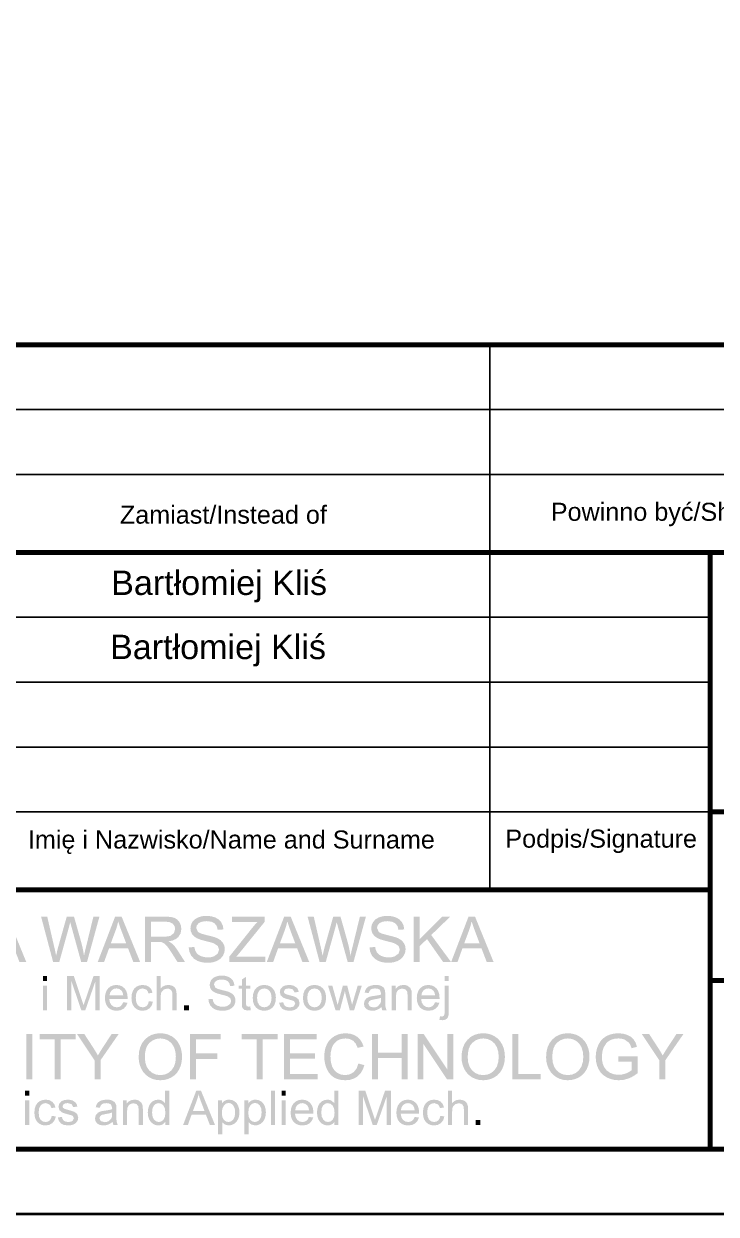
# Paper-space layout 'Układ3' of a CAD drawing. Header units: millimetres. Extents: x 0 to 210, y 0 to 297.
# Drawn here: x 74.1 to 127.5, y 0 to 91.7 of the extents above; entities that cross this region are included whole.
import ezdxf

# ---------------------------------------------------------------- set-up
doc = ezdxf.new("R2010")
doc.units = ezdxf.units.MM
doc.layers.add('PDF _Geometria', color=7, linetype='Continuous')
doc.layers.add('PDF _Wypełnienia brył', color=7, linetype='Continuous')
doc.styles.get("Standard").update_dxf_attribs({"font": 'arial.ttf'})

psp = doc.layouts.new('Układ3')

# ---------------------------------------------------------------- hatches: boundary and pattern name
at = {"layer": 'PDF _Wypełnienia brył', "transparency": 33554559}
for points in [[(86.792, 20.555), (87.229, 20.593), (87.28, 20.354), (87.372, 20.161), (87.518, 20.009), (87.726, 19.889), (87.979, 19.812), (88.263, 19.786), (88.512, 19.806), (88.731, 19.865), (89.032, 20.08), (89.132, 20.381), (89.036, 20.667), (88.721, 20.875), (88.495, 20.945), (88.098, 21.044), (87.688, 21.158), (87.422, 21.264), (87.203, 21.411), (87.048, 21.589), (86.956, 21.796), (86.926, 22.026), (86.963, 22.282), (87.076, 22.52), (87.261, 22.723), (87.516, 22.871), (87.821, 22.96), (88.158, 22.99), (88.524, 22.958), (88.843, 22.864), (89.107, 22.71), (89.301, 22.496), (89.424, 22.236), (89.473, 21.944), (89.029, 21.911), (88.95, 22.202), (88.786, 22.412), (88.531, 22.539), (88.177, 22.582), (87.813, 22.543), (87.563, 22.427), (87.42, 22.258), (87.372, 22.057), (87.508, 21.746), (87.75, 21.623), (88.206, 21.496), (88.543, 21.415), (88.802, 21.341), (88.981, 21.273), (89.247, 21.114), (89.433, 20.915), (89.542, 20.684), (89.578, 20.419), (89.538, 20.147), (89.418, 19.891), (89.223, 19.672), (88.958, 19.507), (88.64, 19.405), (88.284, 19.371), (87.985, 19.386), (87.719, 19.432), (87.487, 19.509), (87.201, 19.682), (86.983, 19.925), (86.845, 20.222)], [(100.735, 20.555), (101.172, 20.593), (101.223, 20.354), (101.315, 20.161), (101.461, 20.009), (101.668, 19.889), (101.922, 19.812), (102.206, 19.786), (102.455, 19.806), (102.673, 19.865), (102.974, 20.08), (103.075, 20.381), (102.979, 20.667), (102.664, 20.875), (102.438, 20.945), (102.041, 21.044), (101.631, 21.158), (101.365, 21.264), (101.146, 21.411), (100.99, 21.589), (100.899, 21.796), (100.869, 22.026), (100.906, 22.282), (101.019, 22.52), (101.204, 22.723), (101.458, 22.871), (101.763, 22.96), (102.1, 22.99), (102.466, 22.958), (102.786, 22.864), (103.049, 22.71), (103.244, 22.496), (103.367, 22.236), (103.416, 21.944), (102.972, 21.911), (102.893, 22.202), (102.728, 22.412), (102.473, 22.539), (102.12, 22.582), (101.756, 22.543), (101.506, 22.427), (101.363, 22.258), (101.315, 22.057), (101.451, 21.746), (101.692, 21.623), (102.148, 21.496), (102.486, 21.415), (102.745, 21.341), (102.924, 21.273), (103.19, 21.114), (103.375, 20.915), (103.485, 20.684), (103.521, 20.419), (103.481, 20.147), (103.361, 19.891), (103.166, 19.672), (102.9, 19.507), (102.583, 19.405), (102.227, 19.371), (101.927, 19.386), (101.661, 19.432), (101.43, 19.509), (101.144, 19.682), (100.926, 19.925), (100.787, 20.222)], [(76.335, 19.43), (75.406, 22.93), (75.881, 22.93), (76.494, 20.277), (76.562, 19.92), (76.719, 20.567), (77.386, 22.93), (77.944, 22.93), (78.446, 21.159), (78.533, 20.834), (78.608, 20.52), (78.669, 20.215), (78.718, 19.92), (78.795, 20.276), (79.441, 22.93), (79.907, 22.93), (78.947, 19.43), (78.501, 19.43), (77.689, 22.367), (77.653, 22.508), (77.6, 22.285), (77.55, 22.097), (76.808, 19.43)], [(89.932, 19.43), (89.932, 19.86), (91.725, 22.102), (91.911, 22.325), (92.088, 22.517), (90.135, 22.517), (90.135, 22.93), (92.641, 22.93), (92.641, 22.517), (90.677, 20.089), (90.464, 19.843), (92.699, 19.843), (92.699, 19.43)], [(96.889, 19.43), (95.96, 22.93), (96.435, 22.93), (97.047, 20.277), (97.115, 19.92), (97.273, 20.567), (97.939, 22.93), (98.498, 22.93), (98.999, 21.159), (99.087, 20.834), (99.162, 20.52), (99.223, 20.215), (99.271, 19.92), (99.348, 20.276), (99.995, 22.93), (100.46, 22.93), (99.501, 19.43), (99.054, 19.43), (98.242, 22.367), (98.207, 22.508), (98.153, 22.285), (98.104, 22.097), (97.361, 19.43)], [(104.135, 19.43), (104.135, 22.93), (104.598, 22.93), (104.598, 21.195), (106.336, 22.93), (106.964, 22.93), (105.495, 21.512), (107.028, 19.43), (106.417, 19.43), (105.171, 21.202), (104.598, 20.643), (104.598, 19.43)], [(88.31, 16.562), (88.638, 16.591), (88.676, 16.411), (88.745, 16.267), (88.854, 16.153), (89.01, 16.063), (89.201, 16.005), (89.413, 15.986), (89.6, 16), (89.764, 16.045), (89.99, 16.206), (90.065, 16.432), (89.993, 16.646), (89.757, 16.802), (89.587, 16.855), (89.29, 16.929), (88.982, 17.014), (88.783, 17.094), (88.619, 17.204), (88.502, 17.338), (88.433, 17.493), (88.41, 17.665), (88.439, 17.857), (88.523, 18.036), (88.662, 18.189), (88.853, 18.299), (89.081, 18.366), (89.334, 18.389), (89.609, 18.365), (89.848, 18.294), (90.046, 18.178), (90.192, 18.018), (90.284, 17.823), (90.321, 17.604), (89.988, 17.579), (89.929, 17.798), (89.805, 17.955), (89.614, 18.051), (89.349, 18.082), (89.076, 18.053), (88.889, 17.966), (88.781, 17.839), (88.745, 17.689), (88.847, 17.456), (89.028, 17.363), (89.37, 17.268), (89.623, 17.207), (89.817, 17.152), (89.952, 17.101), (90.151, 16.981), (90.291, 16.833), (90.372, 16.659), (90.4, 16.46), (90.37, 16.256), (90.28, 16.064), (90.133, 15.9), (89.934, 15.776), (89.696, 15.7), (89.429, 15.674), (89.204, 15.686), (89.005, 15.72), (88.831, 15.778), (88.617, 15.908), (88.453, 16.09), (88.35, 16.312)], [(77.413, 15.719), (77.413, 18.344), (77.935, 18.344), (78.631, 16.258), (78.682, 16.097), (78.739, 16.274), (79.45, 18.344), (79.918, 18.344), (79.918, 15.719), (79.583, 15.719), (79.583, 17.916), (78.82, 15.719), (78.507, 15.719), (77.747, 17.954), (77.747, 15.719)], [(83.717, 16.415), (84.034, 16.374), (83.942, 16.082), (83.767, 15.86), (83.53, 15.722), (83.243, 15.676), (82.999, 15.704), (82.79, 15.789), (82.614, 15.93), (82.483, 16.125), (82.404, 16.369), (82.378, 16.662), (82.403, 16.951), (82.48, 17.201), (82.608, 17.403), (82.79, 17.547), (83.008, 17.634), (83.245, 17.663), (83.526, 17.624), (83.751, 17.506), (83.913, 17.317), (84.004, 17.062), (83.69, 17.013), (83.628, 17.181), (83.531, 17.302), (83.257, 17.398), (83.036, 17.355), (82.861, 17.223), (82.747, 16.998), (82.709, 16.671), (82.746, 16.341), (82.856, 16.115), (83.025, 15.984), (83.239, 15.941), (83.413, 15.97), (83.556, 16.057), (83.66, 16.205)], [(84.31, 15.719), (84.31, 18.344), (84.632, 18.344), (84.632, 17.402), (84.796, 17.547), (84.986, 17.634), (85.202, 17.663), (85.399, 17.642), (85.569, 17.579), (85.702, 17.481), (85.791, 17.35), (85.842, 17.17), (85.859, 16.924), (85.859, 15.719), (85.537, 15.719), (85.537, 16.924), (85.51, 17.133), (85.431, 17.275), (85.305, 17.358), (85.135, 17.386), (84.865, 17.311), (84.686, 17.11), (84.646, 16.959), (84.632, 16.759), (84.632, 15.719)], [(91.537, 16.007), (91.583, 15.722), (91.34, 15.694), (91.068, 15.749), (90.932, 15.894), (90.902, 16.035), (90.892, 16.276), (90.892, 17.37), (90.656, 17.37), (90.656, 17.62), (90.892, 17.62), (90.892, 18.091), (91.213, 18.285), (91.213, 17.62), (91.537, 17.62), (91.537, 17.37), (91.213, 17.37), (91.213, 16.258), (91.229, 16.081), (91.284, 16.018), (91.395, 15.995)], [(93.762, 16.286), (94.081, 16.337), (94.132, 16.167), (94.23, 16.043), (94.378, 15.966), (94.574, 15.941), (94.767, 15.963), (94.903, 16.03), (95.011, 16.243), (94.916, 16.415), (94.8, 16.464), (94.286, 16.608), (94.094, 16.679), (93.886, 16.859), (93.816, 17.116), (93.873, 17.35), (94.033, 17.531), (94.237, 17.624), (94.516, 17.663), (94.726, 17.647), (94.908, 17.599), (95.159, 17.424), (95.227, 17.295), (95.27, 17.13), (94.955, 17.087), (94.83, 17.316), (94.54, 17.398), (94.349, 17.38), (94.223, 17.325), (94.128, 17.153), (94.167, 17.04), (94.291, 16.954), (94.865, 16.789), (95.052, 16.722), (95.265, 16.553), (95.342, 16.278), (95.318, 16.121), (95.247, 15.973), (95.133, 15.847), (94.977, 15.753), (94.788, 15.695), (94.575, 15.676), (94.249, 15.714), (94.01, 15.83), (93.851, 16.021)], [(98.115, 15.719), (97.533, 17.62), (97.867, 17.62), (98.282, 16.115), (98.38, 16.507), (98.683, 17.62), (99.014, 17.62), (99.394, 16.154), (99.829, 17.62), (100.142, 17.62), (99.548, 15.719), (99.213, 15.719), (98.91, 16.858), (98.837, 17.182), (98.452, 15.719)], [(102.452, 15.719), (102.452, 17.62), (102.742, 17.62), (102.742, 17.35), (102.903, 17.524), (103.104, 17.629), (103.348, 17.663), (103.512, 17.648), (103.663, 17.601), (103.879, 17.44), (103.98, 17.201), (103.997, 16.888), (103.997, 15.719), (103.675, 15.719), (103.675, 16.876), (103.638, 17.169), (103.503, 17.325), (103.279, 17.384), (103.087, 17.351), (102.923, 17.253), (102.812, 17.064), (102.774, 16.757), (102.774, 15.719)], [(76.445, 10.381), (76.445, 13.468), (75.292, 13.468), (75.292, 13.881), (78.066, 13.881), (78.066, 13.468), (76.908, 13.468), (76.908, 10.381)], [(79.527, 10.381), (79.527, 11.863), (78.178, 13.881), (78.742, 13.881), (79.432, 12.825), (79.616, 12.529), (79.787, 12.233), (79.962, 12.525), (80.169, 12.852), (80.847, 13.881), (81.387, 13.881), (79.99, 11.863), (79.99, 10.381)], [(86.9, 10.381), (86.9, 13.881), (89.261, 13.881), (89.261, 13.468), (87.363, 13.468), (87.363, 12.384), (89.005, 12.384), (89.005, 11.971), (87.363, 11.971), (87.363, 10.381)], [(92.023, 10.381), (92.023, 13.468), (90.87, 13.468), (90.87, 13.881), (93.644, 13.881), (93.644, 13.468), (92.486, 13.468), (92.486, 10.381)], [(94.129, 10.381), (94.129, 13.881), (96.659, 13.881), (96.659, 13.468), (94.592, 13.468), (94.592, 12.396), (96.528, 12.396), (96.528, 11.985), (94.592, 11.985), (94.592, 10.794), (96.741, 10.794), (96.741, 10.381)], [(99.878, 11.608), (100.341, 11.491), (100.218, 11.14), (100.043, 10.85), (99.816, 10.619), (99.545, 10.454), (99.237, 10.354), (98.892, 10.321), (98.538, 10.346), (98.231, 10.423), (97.97, 10.55), (97.753, 10.727), (97.573, 10.95), (97.431, 11.219), (97.328, 11.517), (97.267, 11.83), (97.247, 12.157), (97.27, 12.506), (97.339, 12.823), (97.454, 13.109), (97.614, 13.36), (97.812, 13.566), (98.049, 13.728), (98.315, 13.846), (98.599, 13.917), (98.899, 13.94), (99.23, 13.911), (99.525, 13.821), (99.782, 13.673), (99.997, 13.47), (100.163, 13.22), (100.281, 12.921), (99.825, 12.813), (99.676, 13.143), (99.472, 13.37), (99.21, 13.5), (98.889, 13.544), (98.519, 13.496), (98.214, 13.351), (97.984, 13.124), (97.834, 12.83), (97.752, 12.5), (97.724, 12.159), (97.756, 11.741), (97.853, 11.379), (98.02, 11.088), (98.259, 10.882), (98.545, 10.758), (98.853, 10.717), (99.213, 10.773), (99.512, 10.942), (99.739, 11.22)], [(100.926, 10.381), (100.926, 13.881), (101.389, 13.881), (101.389, 12.443), (103.208, 12.443), (103.208, 13.881), (103.671, 13.881), (103.671, 10.381), (103.208, 10.381), (103.208, 12.03), (101.389, 12.03), (101.389, 10.381)], [(104.438, 10.381), (104.438, 13.881), (104.913, 13.881), (106.751, 11.133), (106.751, 13.881), (107.195, 13.881), (107.195, 10.381), (106.72, 10.381), (104.882, 13.131), (104.882, 10.381)], [(111.758, 10.381), (111.758, 13.881), (112.221, 13.881), (112.221, 10.794), (113.945, 10.794), (113.945, 10.381)], [(119.937, 11.753), (119.937, 12.164), (121.42, 12.166), (121.42, 10.868), (121.19, 10.701), (120.955, 10.564), (120.715, 10.457), (120.348, 10.355), (119.97, 10.321), (119.637, 10.345), (119.324, 10.419), (119.032, 10.541), (118.775, 10.71), (118.563, 10.924), (118.397, 11.18), (118.278, 11.47), (118.206, 11.781), (118.182, 12.114), (118.206, 12.447), (118.277, 12.764), (118.395, 13.066), (118.559, 13.337), (118.764, 13.557), (119.011, 13.725), (119.292, 13.845), (119.6, 13.916), (119.935, 13.94), (120.296, 13.909), (120.62, 13.816), (120.894, 13.67), (121.102, 13.475), (121.256, 13.222), (121.367, 12.902), (120.949, 12.787), (120.861, 13.026), (120.754, 13.207), (120.419, 13.451), (120.19, 13.521), (119.937, 13.544), (119.641, 13.519), (119.388, 13.446), (119.178, 13.335), (119.013, 13.193), (118.793, 12.847), (118.693, 12.508), (118.66, 12.143), (118.678, 11.848), (118.731, 11.587), (118.82, 11.359), (119.018, 11.085), (119.29, 10.892), (119.608, 10.777), (119.944, 10.739), (120.241, 10.767), (120.532, 10.853), (120.783, 10.974), (120.966, 11.102), (120.966, 11.753)], [(123.088, 10.381), (123.088, 11.863), (121.74, 13.881), (122.303, 13.881), (122.993, 12.825), (123.177, 12.529), (123.349, 12.233), (123.523, 12.525), (123.731, 12.852), (124.409, 13.881), (124.948, 13.881), (123.552, 11.863), (123.552, 10.381)], [(99.891, 6.881), (99.891, 9.506), (100.414, 9.506), (101.109, 7.42), (101.16, 7.258), (101.218, 7.435), (101.929, 9.506), (102.396, 9.506), (102.396, 6.881), (102.061, 6.881), (102.061, 9.078), (101.298, 6.881), (100.985, 6.881), (100.226, 9.115), (100.226, 6.881)], [(106.788, 6.881), (106.788, 9.506), (107.111, 9.506), (107.111, 8.564), (107.274, 8.709), (107.464, 8.796), (107.68, 8.825), (107.877, 8.804), (108.047, 8.741), (108.18, 8.643), (108.269, 8.512), (108.32, 8.332), (108.337, 8.086), (108.337, 6.881), (108.015, 6.881), (108.015, 8.086), (107.988, 8.294), (107.909, 8.437), (107.783, 8.52), (107.614, 8.548), (107.343, 8.472), (107.164, 8.272), (107.124, 8.121), (107.111, 7.921), (107.111, 6.881)], [(76.228, 7.577), (76.545, 7.536), (76.453, 7.244), (76.278, 7.022), (76.041, 6.884), (75.754, 6.838), (75.51, 6.866), (75.301, 6.951), (75.125, 7.092), (74.994, 7.287), (74.915, 7.531), (74.889, 7.824), (74.914, 8.113), (74.991, 8.363), (75.119, 8.565), (75.301, 8.709), (75.519, 8.796), (75.756, 8.825), (76.037, 8.786), (76.262, 8.668), (76.424, 8.479), (76.515, 8.224), (76.201, 8.175), (76.139, 8.343), (76.042, 8.463), (75.768, 8.56), (75.547, 8.516), (75.372, 8.385), (75.258, 8.16), (75.22, 7.833), (75.257, 7.502), (75.367, 7.276), (75.536, 7.146), (75.75, 7.103), (75.924, 7.132), (76.067, 7.219), (76.171, 7.367)], [(76.692, 7.448), (77.011, 7.498), (77.061, 7.329), (77.159, 7.205), (77.307, 7.128), (77.503, 7.103), (77.697, 7.125), (77.833, 7.192), (77.94, 7.405), (77.845, 7.577), (77.73, 7.626), (77.215, 7.77), (77.023, 7.84), (76.816, 8.021), (76.746, 8.277), (76.803, 8.512), (76.962, 8.693), (77.167, 8.786), (77.446, 8.825), (77.656, 8.809), (77.838, 8.761), (78.089, 8.585), (78.157, 8.457), (78.2, 8.292), (77.885, 8.249), (77.759, 8.478), (77.469, 8.56), (77.279, 8.542), (77.152, 8.487), (77.057, 8.315), (77.097, 8.202), (77.22, 8.116), (77.795, 7.95), (77.981, 7.883), (78.194, 7.715), (78.271, 7.439), (78.248, 7.283), (78.176, 7.135), (78.062, 7.009), (77.906, 6.915), (77.717, 6.857), (77.505, 6.838), (77.178, 6.876), (76.939, 6.992), (76.781, 7.183)], [(81.713, 6.881), (81.713, 8.782), (82.003, 8.782), (82.003, 8.512), (82.163, 8.686), (82.365, 8.79), (82.608, 8.825), (82.773, 8.809), (82.923, 8.762), (83.14, 8.601), (83.24, 8.363), (83.258, 8.05), (83.258, 6.881), (82.936, 6.881), (82.936, 8.037), (82.898, 8.331), (82.764, 8.487), (82.54, 8.546), (82.348, 8.513), (82.184, 8.415), (82.072, 8.226), (82.035, 7.919), (82.035, 6.881)], [(106.196, 7.577), (106.512, 7.536), (106.42, 7.244), (106.246, 7.022), (106.008, 6.884), (105.721, 6.838), (105.478, 6.866), (105.268, 6.951), (105.093, 7.092), (104.961, 7.287), (104.882, 7.531), (104.856, 7.824), (104.882, 8.113), (104.958, 8.363), (105.087, 8.565), (105.268, 8.709), (105.486, 8.796), (105.723, 8.825), (106.004, 8.786), (106.23, 8.668), (106.391, 8.479), (106.482, 8.224), (106.169, 8.175), (106.106, 8.343), (106.009, 8.463), (105.735, 8.56), (105.515, 8.516), (105.34, 8.385), (105.226, 8.16), (105.187, 7.833), (105.224, 7.502), (105.334, 7.276), (105.504, 7.146), (105.717, 7.103), (105.892, 7.132), (106.034, 7.219), (106.138, 7.367)]]:
    psp.add_hatch(color=256, dxfattribs=at).paths.add_polyline_path(points)
h = psp.add_hatch(color=256, dxfattribs=at)
h.paths.add_polyline_path([(70.99, 19.43), (72.334, 22.93), (72.833, 22.93), (74.265, 19.43), (73.738, 19.43), (73.329, 20.49), (71.866, 20.49), (71.481, 19.43)], flags=0)
h.paths.add_polyline_path([(72, 20.868), (73.186, 20.868), (72.821, 21.837), (72.675, 22.239), (72.573, 22.563), (72.492, 22.227), (72.384, 21.894)], flags=0)
h = psp.add_hatch(color=256, dxfattribs=at)
h.paths.add_polyline_path([(79.773, 19.43), (81.117, 22.93), (81.616, 22.93), (83.049, 19.43), (82.521, 19.43), (82.113, 20.49), (80.649, 20.49), (80.265, 19.43)], flags=0)
h.paths.add_polyline_path([(80.783, 20.868), (81.969, 20.868), (81.604, 21.837), (81.459, 22.239), (81.356, 22.563), (81.275, 22.227), (81.167, 21.894)], flags=0)
h = psp.add_hatch(color=256, dxfattribs=at)
h.paths.add_polyline_path([(83.426, 19.43), (83.426, 22.93), (84.978, 22.93), (85.39, 22.906), (85.689, 22.835), (85.908, 22.705), (86.078, 22.503), (86.188, 22.252), (86.224, 21.975), (86.164, 21.632), (85.983, 21.347), (85.793, 21.198), (85.545, 21.09), (85.238, 21.023), (85.517, 20.849), (85.715, 20.639), (85.902, 20.383), (86.51, 19.43), (85.928, 19.43), (85.465, 20.159), (85.28, 20.437), (85.13, 20.641), (84.894, 20.875), (84.684, 20.968), (84.426, 20.985), (83.889, 20.985), (83.889, 19.43)], flags=0)
h.paths.add_polyline_path([(83.889, 21.386), (84.885, 21.386), (85.167, 21.402), (85.381, 21.45), (85.653, 21.66), (85.746, 21.975), (85.701, 22.202), (85.565, 22.384), (85.333, 22.504), (84.997, 22.544), (83.889, 22.544)], flags=0)
h = psp.add_hatch(color=256, dxfattribs=at)
h.paths.add_polyline_path([(92.813, 19.43), (94.157, 22.93), (94.656, 22.93), (96.089, 19.43), (95.561, 19.43), (95.153, 20.49), (93.689, 20.49), (93.305, 19.43)], flags=0)
h.paths.add_polyline_path([(93.823, 20.868), (95.01, 20.868), (94.644, 21.837), (94.499, 22.239), (94.396, 22.563), (94.316, 22.227), (94.208, 21.894)], flags=0)
h = psp.add_hatch(color=256, dxfattribs=at)
h.paths.add_polyline_path([(107.031, 19.43), (108.375, 22.93), (108.874, 22.93), (110.306, 19.43), (109.779, 19.43), (109.37, 20.49), (107.907, 20.49), (107.522, 19.43)], flags=0)
h.paths.add_polyline_path([(108.04, 20.868), (109.227, 20.868), (108.862, 21.837), (108.716, 22.239), (108.613, 22.563), (108.533, 22.227), (108.425, 21.894)], flags=0)
h = psp.add_hatch(color=256, dxfattribs=at)
h.paths.add_polyline_path([(81.739, 16.331), (82.072, 16.29), (81.959, 16.031), (81.78, 15.837), (81.537, 15.716), (81.236, 15.676), (80.976, 15.704), (80.756, 15.79), (80.573, 15.932), (80.438, 16.127), (80.357, 16.367), (80.329, 16.654), (80.357, 16.95), (80.439, 17.198), (80.577, 17.398), (80.758, 17.546), (80.971, 17.634), (81.218, 17.663), (81.456, 17.635), (81.664, 17.548), (81.841, 17.404), (81.975, 17.207), (82.056, 16.964), (82.082, 16.673), (82.081, 16.587), (80.663, 16.587), (80.716, 16.311), (80.84, 16.107), (81.019, 15.983), (81.237, 15.941), (81.402, 15.964), (81.54, 16.034), (81.652, 16.155)], flags=0)
h.paths.add_polyline_path([(80.68, 16.852), (81.742, 16.852), (81.701, 17.062), (81.621, 17.212), (81.444, 17.352), (81.221, 17.398), (81.017, 17.361), (80.847, 17.25), (80.73, 17.076)], flags=0)
h = psp.add_hatch(color=256, dxfattribs=at)
h.paths.add_polyline_path([(91.732, 16.67), (91.765, 16.991), (91.862, 17.252), (92.026, 17.452), (92.201, 17.57), (92.4, 17.64), (92.624, 17.663), (92.869, 17.635), (93.083, 17.549), (93.265, 17.406), (93.403, 17.213), (93.486, 16.977), (93.514, 16.697), (93.486, 16.368), (93.403, 16.118), (93.268, 15.932), (93.082, 15.792), (92.863, 15.705), (92.624, 15.676), (92.374, 15.704), (92.159, 15.79), (91.977, 15.932), (91.841, 16.128), (91.759, 16.374)], flags=0)
h.paths.add_polyline_path([(92.063, 16.67), (92.103, 16.35), (92.223, 16.122), (92.403, 15.986), (92.624, 15.941), (92.843, 15.987), (93.023, 16.124), (93.142, 16.354), (93.182, 16.68), (93.142, 16.99), (93.021, 17.214), (92.842, 17.351), (92.624, 17.397), (92.403, 17.351), (92.223, 17.216), (92.103, 16.989)], flags=0)
h = psp.add_hatch(color=256, dxfattribs=at)
h.paths.add_polyline_path([(95.605, 16.67), (95.638, 16.991), (95.736, 17.252), (95.899, 17.452), (96.074, 17.57), (96.273, 17.64), (96.497, 17.663), (96.742, 17.635), (96.956, 17.549), (97.138, 17.406), (97.276, 17.213), (97.359, 16.977), (97.387, 16.697), (97.359, 16.368), (97.276, 16.118), (97.141, 15.932), (96.955, 15.792), (96.736, 15.705), (96.497, 15.676), (96.247, 15.704), (96.032, 15.79), (95.85, 15.932), (95.714, 16.128), (95.632, 16.374)], flags=0)
h.paths.add_polyline_path([(95.936, 16.67), (95.976, 16.35), (96.096, 16.122), (96.276, 15.986), (96.497, 15.941), (96.717, 15.987), (96.896, 16.124), (97.016, 16.354), (97.055, 16.68), (97.015, 16.99), (96.894, 17.214), (96.715, 17.351), (96.497, 17.397), (96.276, 17.351), (96.096, 17.216), (95.976, 16.989)], flags=0)
h = psp.add_hatch(color=256, dxfattribs=at)
h.paths.add_polyline_path([(101.654, 15.953), (101.478, 15.824), (101.308, 15.739), (101.137, 15.692), (100.953, 15.676), (100.676, 15.714), (100.472, 15.828), (100.346, 16.003), (100.303, 16.22), (100.366, 16.474), (100.533, 16.661), (100.765, 16.766), (101.052, 16.815), (101.391, 16.866), (101.627, 16.926), (101.629, 17.01), (101.537, 17.287), (101.384, 17.369), (101.17, 17.397), (100.972, 17.377), (100.834, 17.316), (100.74, 17.206), (100.674, 17.035), (100.359, 17.078), (100.416, 17.261), (100.5, 17.404), (100.621, 17.514), (100.785, 17.595), (100.986, 17.646), (101.217, 17.663), (101.437, 17.649), (101.612, 17.606), (101.836, 17.461), (101.936, 17.243), (101.953, 16.945), (101.953, 16.516), (101.958, 16.149), (101.972, 15.946), (102.055, 15.719), (101.718, 15.719)], flags=0)
h.paths.add_polyline_path([(101.627, 16.673), (101.407, 16.607), (101.1, 16.552), (100.819, 16.487), (100.692, 16.381), (100.647, 16.229), (100.744, 16.014), (101.03, 15.928), (101.206, 15.949), (101.362, 16.009), (101.575, 16.233), (101.614, 16.368), (101.627, 16.555)], flags=0)
h = psp.add_hatch(color=256, dxfattribs=at)
h.paths.add_polyline_path([(105.793, 16.331), (106.126, 16.29), (106.014, 16.031), (105.835, 15.837), (105.592, 15.716), (105.29, 15.676), (105.031, 15.704), (104.81, 15.79), (104.628, 15.932), (104.492, 16.127), (104.411, 16.367), (104.384, 16.654), (104.412, 16.95), (104.494, 17.198), (104.631, 17.398), (104.812, 17.546), (105.026, 17.634), (105.272, 17.663), (105.511, 17.635), (105.719, 17.548), (105.896, 17.404), (106.03, 17.207), (106.11, 16.964), (106.137, 16.673), (106.135, 16.587), (104.717, 16.587), (104.771, 16.311), (104.895, 16.107), (105.074, 15.983), (105.292, 15.941), (105.456, 15.964), (105.595, 16.034), (105.707, 16.155)], flags=0)
h.paths.add_polyline_path([(104.735, 16.852), (105.797, 16.852), (105.756, 17.062), (105.675, 17.212), (105.498, 17.352), (105.276, 17.398), (105.071, 17.361), (104.902, 17.25), (104.785, 17.076)], flags=0)
h = psp.add_hatch(color=256, dxfattribs=at)
h.paths.add_polyline_path([(106.529, 17.97), (106.529, 18.344), (106.852, 18.344), (106.852, 17.97)], flags=0)
h.paths.add_polyline_path([(106.121, 14.981), (106.182, 15.255), (106.334, 15.23), (106.481, 15.296), (106.517, 15.41), (106.529, 15.622), (106.529, 17.62), (106.852, 17.62), (106.852, 15.615), (106.829, 15.317), (106.76, 15.126), (106.605, 14.992), (106.374, 14.947)], flags=0)
h = psp.add_hatch(color=256, dxfattribs=at)
h.paths.add_polyline_path([(82.932, 12.085), (82.961, 12.497), (83.049, 12.862), (83.195, 13.179), (83.4, 13.448), (83.651, 13.665), (83.936, 13.819), (84.255, 13.912), (84.608, 13.943), (84.92, 13.917), (85.211, 13.84), (85.481, 13.711), (85.72, 13.536), (85.917, 13.321), (86.073, 13.064), (86.188, 12.776), (86.256, 12.464), (86.279, 12.126), (86.255, 11.783), (86.183, 11.466), (86.064, 11.173), (85.901, 10.916), (85.698, 10.703), (85.455, 10.536), (85.186, 10.416), (84.902, 10.345), (84.605, 10.321), (84.287, 10.347), (83.993, 10.427), (83.722, 10.56), (83.483, 10.738), (83.287, 10.955), (83.132, 11.211), (83.021, 11.492), (82.954, 11.783)], flags=0)
h.paths.add_polyline_path([(83.409, 12.078), (83.447, 11.686), (83.56, 11.353), (83.748, 11.08), (83.995, 10.878), (84.28, 10.758), (84.603, 10.717), (84.931, 10.758), (85.217, 10.881), (85.462, 11.085), (85.651, 11.364), (85.764, 11.712), (85.801, 12.128), (85.765, 12.528), (85.656, 12.873), (85.478, 13.157), (85.233, 13.367), (84.939, 13.5), (84.61, 13.544), (84.297, 13.506), (84.015, 13.393), (83.762, 13.205), (83.608, 13.008), (83.497, 12.755), (83.431, 12.445)], flags=0)
h = psp.add_hatch(color=256, dxfattribs=at)
h.paths.add_polyline_path([(107.833, 12.085), (107.862, 12.497), (107.95, 12.862), (108.096, 13.179), (108.301, 13.448), (108.552, 13.665), (108.837, 13.819), (109.156, 13.912), (109.509, 13.943), (109.821, 13.917), (110.112, 13.84), (110.382, 13.711), (110.621, 13.536), (110.819, 13.321), (110.975, 13.064), (111.089, 12.776), (111.157, 12.464), (111.18, 12.126), (111.156, 11.783), (111.084, 11.466), (110.965, 11.173), (110.802, 10.916), (110.599, 10.703), (110.356, 10.536), (110.087, 10.416), (109.803, 10.345), (109.506, 10.321), (109.188, 10.347), (108.894, 10.427), (108.623, 10.56), (108.384, 10.738), (108.188, 10.955), (108.033, 11.211), (107.922, 11.492), (107.855, 11.783)], flags=0)
h.paths.add_polyline_path([(108.31, 12.078), (108.348, 11.686), (108.461, 11.353), (108.649, 11.08), (108.896, 10.878), (109.181, 10.758), (109.504, 10.717), (109.832, 10.758), (110.118, 10.881), (110.363, 11.085), (110.552, 11.364), (110.665, 11.712), (110.702, 12.128), (110.666, 12.528), (110.557, 12.873), (110.379, 13.157), (110.134, 13.367), (109.84, 13.5), (109.511, 13.544), (109.198, 13.506), (108.916, 13.393), (108.664, 13.205), (108.509, 13.008), (108.399, 12.755), (108.332, 12.445)], flags=0)
h = psp.add_hatch(color=256, dxfattribs=at)
h.paths.add_polyline_path([(114.355, 12.085), (114.384, 12.497), (114.472, 12.862), (114.618, 13.179), (114.823, 13.448), (115.074, 13.665), (115.359, 13.819), (115.678, 13.912), (116.031, 13.943), (116.344, 13.917), (116.635, 13.84), (116.905, 13.711), (117.144, 13.536), (117.341, 13.321), (117.497, 13.064), (117.611, 12.776), (117.68, 12.464), (117.702, 12.126), (117.679, 11.783), (117.607, 11.466), (117.488, 11.173), (117.324, 10.916), (117.121, 10.703), (116.879, 10.536), (116.609, 10.416), (116.326, 10.345), (116.029, 10.321), (115.711, 10.347), (115.417, 10.427), (115.145, 10.56), (114.907, 10.738), (114.71, 10.955), (114.556, 11.211), (114.444, 11.492), (114.377, 11.783)], flags=0)
h.paths.add_polyline_path([(114.833, 12.078), (114.87, 11.686), (114.983, 11.353), (115.172, 11.08), (115.418, 10.878), (115.703, 10.758), (116.026, 10.717), (116.354, 10.758), (116.641, 10.881), (116.886, 11.085), (117.074, 11.364), (117.187, 11.712), (117.225, 12.128), (117.188, 12.528), (117.079, 12.873), (116.902, 13.157), (116.657, 13.367), (116.362, 13.5), (116.034, 13.544), (115.721, 13.506), (115.438, 13.393), (115.186, 13.205), (115.031, 13.008), (114.921, 12.755), (114.855, 12.445)], flags=0)
h = psp.add_hatch(color=256, dxfattribs=at)
h.paths.add_polyline_path([(84.986, 6.881), (84.986, 7.121), (84.847, 6.963), (84.669, 6.869), (84.454, 6.838), (84.236, 6.869), (84.035, 6.963), (83.866, 7.113), (83.74, 7.312), (83.662, 7.554), (83.636, 7.83), (83.66, 8.101), (83.731, 8.345), (83.849, 8.551), (84.016, 8.702), (84.217, 8.794), (84.44, 8.825), (84.602, 8.807), (84.746, 8.752), (84.965, 8.564), (84.965, 9.506), (85.285, 9.506), (85.285, 6.881)], flags=0)
h.paths.add_polyline_path([(83.967, 7.83), (84.006, 7.51), (84.121, 7.283), (84.289, 7.148), (84.485, 7.103), (84.68, 7.146), (84.843, 7.275), (84.954, 7.493), (84.991, 7.803), (84.954, 8.141), (84.841, 8.376), (84.673, 8.513), (84.47, 8.558), (84.273, 8.514), (84.11, 8.383), (84.003, 8.157)], flags=0)
h = psp.add_hatch(color=256, dxfattribs=at)
h.paths.add_polyline_path([(86.361, 6.881), (87.369, 9.506), (87.744, 9.506), (88.818, 6.881), (88.422, 6.881), (88.116, 7.676), (87.018, 7.676), (86.73, 6.881)], flags=0)
h.paths.add_polyline_path([(87.119, 7.959), (88.009, 7.959), (87.735, 8.686), (87.625, 8.987), (87.548, 9.23), (87.488, 8.978), (87.407, 8.728)], flags=0)
h = psp.add_hatch(color=256, dxfattribs=at)
h.paths.add_polyline_path([(98.036, 6.881), (98.036, 7.121), (97.896, 6.963), (97.719, 6.869), (97.504, 6.838), (97.286, 6.869), (97.085, 6.963), (96.916, 7.113), (96.79, 7.312), (96.712, 7.554), (96.686, 7.83), (96.709, 8.101), (96.781, 8.345), (96.899, 8.551), (97.065, 8.702), (97.266, 8.794), (97.49, 8.825), (97.652, 8.807), (97.796, 8.752), (98.014, 8.564), (98.014, 9.506), (98.335, 9.506), (98.335, 6.881)], flags=0)
h.paths.add_polyline_path([(97.017, 7.83), (97.055, 7.51), (97.171, 7.283), (97.339, 7.148), (97.535, 7.103), (97.73, 7.146), (97.893, 7.275), (98.004, 7.493), (98.041, 7.803), (98.004, 8.141), (97.891, 8.376), (97.723, 8.513), (97.52, 8.558), (97.323, 8.514), (97.16, 8.383), (97.053, 8.157)], flags=0)
h = psp.add_hatch(color=256, dxfattribs=at)
h.paths.add_polyline_path([(80.914, 7.115), (80.738, 6.985), (80.569, 6.9), (80.398, 6.853), (80.214, 6.838), (79.937, 6.876), (79.732, 6.99), (79.606, 7.165), (79.564, 7.382), (79.627, 7.636), (79.793, 7.822), (80.026, 7.928), (80.313, 7.976), (80.652, 8.027), (80.887, 8.087), (80.889, 8.172), (80.798, 8.449), (80.644, 8.531), (80.431, 8.558), (80.233, 8.538), (80.094, 8.478), (80.001, 8.368), (79.935, 8.197), (79.62, 8.24), (79.677, 8.422), (79.761, 8.566), (79.882, 8.676), (80.046, 8.757), (80.247, 8.808), (80.477, 8.825), (80.698, 8.811), (80.873, 8.768), (81.097, 8.623), (81.197, 8.404), (81.213, 8.107), (81.213, 7.677), (81.218, 7.31), (81.233, 7.108), (81.315, 6.881), (80.979, 6.881)], flags=0)
h.paths.add_polyline_path([(80.887, 7.835), (80.668, 7.769), (80.361, 7.713), (80.08, 7.649), (79.953, 7.543), (79.908, 7.391), (80.005, 7.176), (80.291, 7.09), (80.467, 7.11), (80.622, 7.171), (80.835, 7.394), (80.874, 7.53), (80.887, 7.717)], flags=0)
h = psp.add_hatch(color=256, dxfattribs=at)
h.paths.add_polyline_path([(89.054, 6.152), (89.054, 8.782), (89.348, 8.782), (89.348, 8.535), (89.459, 8.662), (89.583, 8.752), (89.727, 8.807), (89.899, 8.825), (90.129, 8.794), (90.329, 8.7), (90.493, 8.549), (90.61, 8.345), (90.681, 8.107), (90.705, 7.846), (90.679, 7.568), (90.6, 7.319), (90.472, 7.113), (90.295, 6.961), (90.091, 6.868), (89.876, 6.838), (89.586, 6.906), (89.377, 7.078), (89.377, 6.152)], flags=0)
h.paths.add_polyline_path([(89.346, 7.821), (89.383, 7.501), (89.495, 7.278), (89.659, 7.146), (89.855, 7.103), (90.054, 7.148), (90.222, 7.283), (90.337, 7.516), (90.376, 7.847), (90.338, 8.165), (90.225, 8.392), (90.062, 8.527), (89.869, 8.573), (89.675, 8.524), (89.504, 8.379), (89.386, 8.144)], flags=0)
h = psp.add_hatch(color=256, dxfattribs=at)
h.paths.add_polyline_path([(91.094, 6.152), (91.094, 8.782), (91.387, 8.782), (91.387, 8.535), (91.498, 8.662), (91.622, 8.752), (91.767, 8.807), (91.939, 8.825), (92.168, 8.794), (92.369, 8.7), (92.532, 8.549), (92.65, 8.345), (92.721, 8.107), (92.745, 7.846), (92.718, 7.568), (92.639, 7.319), (92.511, 7.113), (92.335, 6.961), (92.131, 6.868), (91.916, 6.838), (91.626, 6.906), (91.416, 7.078), (91.416, 6.152)], flags=0)
h.paths.add_polyline_path([(91.386, 7.821), (91.423, 7.501), (91.534, 7.278), (91.699, 7.146), (91.894, 7.103), (92.093, 7.148), (92.261, 7.283), (92.377, 7.516), (92.415, 7.847), (92.378, 8.165), (92.265, 8.392), (92.101, 8.527), (91.908, 8.573), (91.714, 8.524), (91.543, 8.379), (91.425, 8.144)], flags=0)
h = psp.add_hatch(color=256, dxfattribs=at)
h.paths.add_polyline_path([(96.064, 7.493), (96.397, 7.452), (96.285, 7.193), (96.106, 6.999), (95.863, 6.878), (95.561, 6.838), (95.302, 6.866), (95.081, 6.951), (94.899, 7.094), (94.763, 7.288), (94.682, 7.529), (94.655, 7.815), (94.683, 8.111), (94.765, 8.36), (94.902, 8.56), (95.083, 8.707), (95.297, 8.796), (95.543, 8.825), (95.782, 8.796), (95.99, 8.71), (96.166, 8.566), (96.301, 8.369), (96.381, 8.125), (96.408, 7.835), (96.406, 7.749), (94.988, 7.749), (95.042, 7.472), (95.166, 7.269), (95.345, 7.144), (95.563, 7.103), (95.727, 7.126), (95.866, 7.196), (95.978, 7.317)], flags=0)
h.paths.add_polyline_path([(95.006, 8.014), (96.068, 8.014), (96.027, 8.224), (95.946, 8.374), (95.769, 8.514), (95.547, 8.56), (95.342, 8.523), (95.173, 8.412), (95.056, 8.238)], flags=0)
h = psp.add_hatch(color=256, dxfattribs=at)
h.paths.add_polyline_path([(104.217, 7.493), (104.55, 7.452), (104.438, 7.193), (104.258, 6.999), (104.016, 6.878), (103.714, 6.838), (103.455, 6.866), (103.234, 6.951), (103.051, 7.094), (102.916, 7.288), (102.835, 7.529), (102.808, 7.815), (102.835, 8.111), (102.918, 8.36), (103.055, 8.56), (103.236, 8.707), (103.45, 8.796), (103.696, 8.825), (103.935, 8.796), (104.142, 8.71), (104.319, 8.566), (104.453, 8.369), (104.534, 8.125), (104.561, 7.835), (104.559, 7.749), (103.141, 7.749), (103.194, 7.472), (103.318, 7.269), (103.497, 7.144), (103.716, 7.103), (103.88, 7.126), (104.018, 7.196), (104.131, 7.317)], flags=0)
h.paths.add_polyline_path([(103.159, 8.014), (104.221, 8.014), (104.179, 8.224), (104.099, 8.374), (103.922, 8.514), (103.699, 8.56), (103.495, 8.523), (103.325, 8.412), (103.208, 8.238)], flags=0)

# ---------------------------------------------------------------- linework, layer by layer
at = {"layer": 'PDF _Geometria', "lineweight": 35}
psp.add_lwpolyline([(-0.002, 297), (209.998, 297), (209.998, 0), (-0.002, 0)], close=True, dxfattribs=at)
at = {"layer": 'PDF _Geometria', "lineweight": 70}
for points in [[(4.998, 292), (204.998, 292), (204.998, 5), (4.998, 5)], [(27.016, 4.998), (126.998, 4.998), (192.998, 4.998), (204.998, 4.998)]]:
    psp.add_lwpolyline(points, close=True, dxfattribs=at)
for points in [[(126.998, 50.998), (204.998, 50.998), (204.998, 66.998), (27.016, 66.998), (27.016, 61.998), (27.016, 56.998), (27.016, 50.998)], [(126.998, 30.998), (126.998, 35.998), (126.998, 40.998), (126.998, 45.998), (126.998, 50.998), (27.016, 50.998), (27.016, 45.998), (27.016, 40.998), (27.016, 35.998), (27.016, 30.998), (27.016, 24.998)], [(126.998, 24.998), (126.998, 30.998), (192.998, 30.998), (192.998, 4.998)], [(27.016, 4.998), (27.016, 24.998), (126.998, 24.998), (126.998, 4.998)], [(126.998, 17.998), (192.998, 17.998), (204.998, 17.998)]]:
    psp.add_lwpolyline(points, dxfattribs=at)
at = {"layer": 'PDF _Geometria', "lineweight": 25}
for points in [[(110.016, 24.998), (110.016, 50.998), (110.016, 66.998)], [(27.016, 61.998), (169.975, 61.998)], [(27.016, 56.998), (169.975, 56.998)], [(27.016, 45.998), (126.998, 45.998)], [(27.016, 40.998), (126.998, 40.998)], [(126.998, 35.998), (27.016, 35.998)], [(126.998, 30.998), (27.016, 30.998)]]:
    psp.add_lwpolyline(points, dxfattribs=at)
at = {"layer": 'PDF _Wypełnienia brył', "lineweight": 9, "transparency": 33554559}
for points in [[(75.55, 17.973), (75.55, 18.344), (75.873, 17.973), (75.873, 18.344)], [(75.55, 15.719), (75.55, 17.62), (75.873, 15.719), (75.873, 17.62)], [(86.441, 15.719), (86.441, 16.086), (86.808, 15.719), (86.808, 16.086)], [(74.275, 10.381), (74.275, 13.881), (74.738, 10.381), (74.738, 13.881)], [(74.175, 9.135), (74.175, 9.506), (74.497, 9.135), (74.497, 9.506)], [(93.126, 6.881), (93.126, 9.506), (93.448, 6.881), (93.448, 9.506)], [(93.95, 9.135), (93.95, 9.506), (94.272, 9.135), (94.272, 9.506)], [(74.175, 6.881), (74.175, 8.782), (74.497, 6.881), (74.497, 8.782)], [(93.95, 6.881), (93.95, 8.782), (94.272, 6.881), (94.272, 8.782)], [(108.919, 6.881), (108.919, 7.248), (109.286, 6.881), (109.286, 7.248)]]:
    psp.add_solid(points, dxfattribs=at)

# ---------------------------------------------------------------- texts
for s, height, p in [('Zamiast/Instead of', 1.38947, (81.481, 53.21)), ('Powinno być/Should be', 1.38947, (114.717, 53.43)), ('Bartłomiej Kliś', 1.8821, (80.809, 47.715)), ('Bartłomiej Kliś', 1.8821, (80.725, 42.774)), ('Imię i Nazwisko/Name and Surname', 1.38947, (74.387, 28.178)), ('Podpis/Signature', 1.38947, (111.211, 28.244))]:
    psp.add_text(s, height=height).set_placement(p)

doc.saveas('drawing.dxf')
